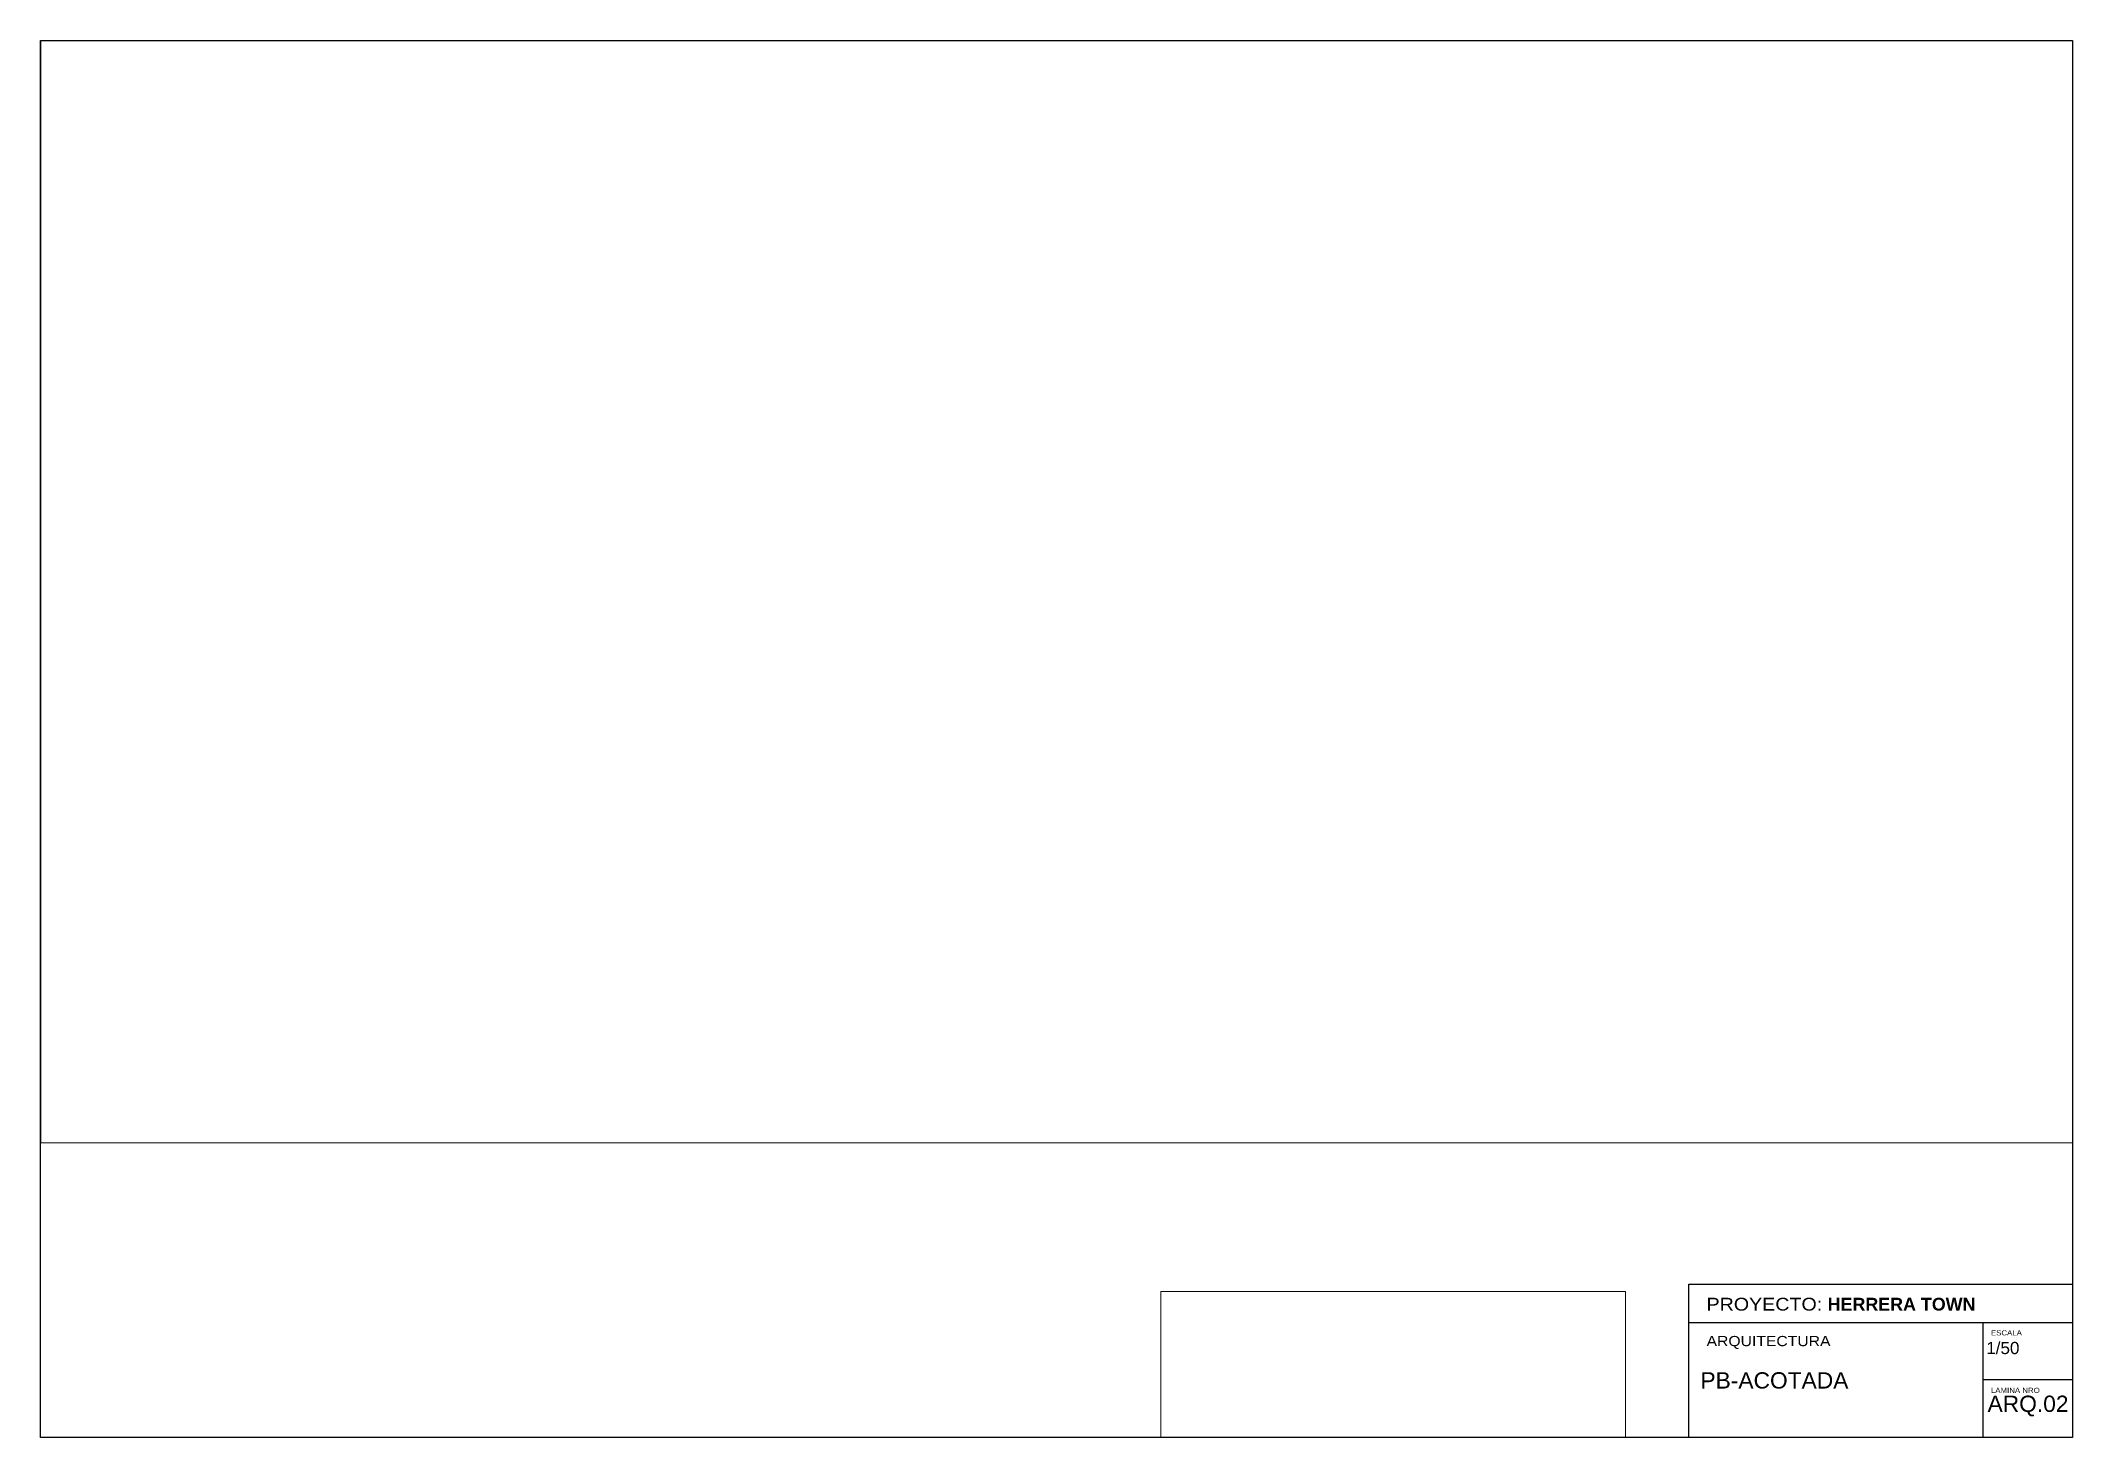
# Paper-space layout '02.PB-ACOT.' of a CAD drawing. Header units: metres. Extents: x 22 to 817, y 20 to 567.
# The model-space entities are those that its viewports show. They can reach past a viewport. Long polylines and large blocks are cut down to what shows.
import ezdxf
from ezdxf.enums import TextEntityAlignment as Align

# ---------------------------------------------------------------- set-up
doc = ezdxf.new("R2010")
doc.units = ezdxf.units.M
doc.header["$LTSCALE"] = 10
for name, color, linetype in [('0.1', 1, 'Continuous'), ('A-Pisos', 1, 'Continuous'), ('NRO.ROTULO', 1, 'Continuous')]:
    doc.layers.add(name, color=color, linetype=linetype)
doc.layers.add('10', color=1, linetype='Continuous', true_color=0xff0000)
doc.layers.add('M1-Muro Común 20', color=12, linetype='Continuous', transparency=0.5)
doc.styles.add('1-50', font='arial.ttf', dxfattribs={"width": 1.1, "height": 0.075})
doc.styles.add('Arial', font='arial.ttf')
doc.styles.add('ROMANS', font='arial.ttf', dxfattribs={"width": 1.02, "height": 1.2})
pattern_1 = [(0, (-38.3355, 3e-14), (0, 6.985), [5.08, -1.905]), (90, (-38.3355, 3e-14), (-6.985, 4e-16), [5.08, -1.905])]

# ---------------------------------------------------------------- blocks, each defined once
blk = doc.blocks.new('rótulo')
for p, q in [((-35, 45), (-35, 0)), ((0, 22.5), (-35, 22.5))]:
    blk.add_line(p, q)
for points in [[(0, 0), (-794.85, 0), (-794.85, 546.62), (0, 546.62)], [(0, 0), (-150, 0), (-150, 60), (0, 60)]]:
    blk.add_lwpolyline(points, close=True)
blk.add_lwpolyline([(-150, 45), (0, 45)])
at = {"layer": '0.1'}
blk.add_line((0, 45), (0, 0), dxfattribs=at)
at = {"attachment_point": 1, "style": '1-50'}
for s, width, gutter_width, heights, insert, char_height in [('PROYECTO: {\\fArial|b1|i0|c0|p34;HERRERA TOWN}', 176.8359, 1.12, [0], (-143.11, 54.63), 5), ('ARQUITECTURA', 55.379, 1.93, [6.85], (-143.1, 39.7), 4), ('ESCALA', 32.3125, 1.12, [3.99], (-31.86, 41.91), 2), ('LAMINA NRO', 32.3125, 1.12, [3.99], (-31.86, 19.41), 2)]:
    blk.add_mtext_dynamic_manual_height_columns(s, width=width, gutter_width=gutter_width, heights=heights, dxfattribs=dict(at, insert=insert, char_height=char_height))
blk = doc.blocks.new('A$C3C1573BB')
at = {"style": 'ROMANS'}
for tag, p in [('ESCALA', (-15.56, -25.32)), ('TITULO', (-70.23, -37.14)), ('NRO', (-20.74, -36.81))]:
    blk.add_attdef(tag, p, '', height=1.5, dxfattribs=at)

msp = doc.modelspace()

# ---------------------------------------------------------------- hatches: boundary and pattern name
at = {"layer": '10'}
h = msp.add_hatch(dxfattribs=at)
h.set_pattern_fill('ANGLE', color=256)
h.set_pattern_definition([(360, (3e-14, 134.237), (2e-15, 6.985), [5.08, -1.905]), (90, (3e-14, 134.237), (-6.985, 2e-15), [5.08, -1.905])])
h.paths.add_polyline_path([(340.143, -71.811), (337.143, -71.811), (337.143, -71.961), (340.143, -71.961)])
h.paths.add_polyline_path([(341.393, -71.811), (340.143, -71.811), (340.143, -71.961), (341.393, -71.961)])
h = msp.add_hatch(dxfattribs=at)
h.set_pattern_fill('ANGLE', color=256)
h.set_pattern_definition([(0, (0, 0), (0, 6.985), [5.08, -1.905]), (90, (0, 0), (-6.985, 4e-16), [5.08, -1.905])])
h.paths.add_polyline_path([(341.395, -85.963), (341.545, -86.113), (341.546, -84.326), (341.396, -84.326)])
h.paths.add_polyline_path([(341.445, -80.324), (341.394, -80.324), (341.394, -83.724), (341.544, -83.724), (341.544, -80.026), (341.445, -80.026)])
at = {"layer": 'M1-Muro Común 20', "transparency": 33554687}
h = msp.add_hatch(dxfattribs=at)
h.set_pattern_fill('ANGLE', color=1)
h.set_pattern_definition(pattern_1)
h.paths.add_polyline_path([(358.096, -70.325), (355.995, -70.326), (355.995, -70.526), (358.096, -70.526)])
h.paths.add_polyline_path([(358.295, -70.526), (358.095, -70.526), (358.095, -71.726), (358.095, -73.775), (358.295, -73.775)])
h.paths.add_polyline_path([(357.395, -70.526), (356.895, -70.526, -0.155728), (357.59, -70.748), (357.662, -70.676, 0.059106)])
h.paths.add_polyline_path([(356.796, -70.526), (356.296, -70.526, 0.059106), (356.029, -70.676), (356.1, -70.748, -0.155728)])
h.paths.add_polyline_path([(355.818, -71.031), (355.746, -70.959, 0.059106), (355.596, -71.226), (355.596, -71.726, -0.155728)])
h.paths.add_polyline_path([(357.945, -70.959), (357.873, -71.031, -0.155728), (358.095, -71.726), (358.095, -71.226, 0.059106)])
h.paths.add_polyline_path([(355.596, -70.526), (355.396, -70.526), (355.396, -73.776), (355.596, -73.776), (355.596, -73.226), (355.595, -73.226), (355.595, -72.926), (355.595, -72.626), (355.595, -72.326), (355.595, -72.026), (355.595, -71.726)])
h.paths.add_polyline_path([(358.295, -74.475), (358.095, -74.475), (358.095, -74.926), (358.095, -76.065), (356.946, -76.065), (356.946, -75.776), (358.095, -75.776), (358.095, -75.626), (356.796, -75.626), (356.796, -76.215), (358.295, -76.215)])
h.paths.add_polyline_path([(357.662, -75.476), (357.591, -75.404, -0.155546), (356.896, -75.626), (357.395, -75.626, 0.059105)], flags=17)
h.paths.add_polyline_path([(356.796, -75.626), (356.696, -75.626), (356.696, -75.776), (356.796, -75.776)])
h.paths.add_polyline_path([(355.596, -75.626), (355.596, -74.475), (355.396, -74.475), (355.396, -76.215), (355.596, -76.215), (355.596, -75.776), (355.596, -75.776)])
h.paths.add_polyline_path([(355.696, -75.626), (355.596, -75.626), (355.596, -75.776), (355.696, -75.776)])
h.paths.add_polyline_path([(358.095, -74.927), (358.095, -74.475), (358.095, -74.445, -0.151678), (357.874, -75.121), (357.945, -75.193, 0.058966)])
h = msp.add_hatch(dxfattribs=at)
h.set_pattern_fill('ANGLE', color=1)
h.set_pattern_definition(pattern_1)
h.paths.add_polyline_path([(358.096, -70.325), (355.995, -70.326), (355.995, -70.526), (358.096, -70.526)])
h.paths.add_polyline_path([(355.596, -70.526), (355.396, -70.526), (355.396, -73.776), (355.595, -73.776), (355.595, -73.526), (355.595, -73.226), (355.595, -72.926), (355.595, -72.626), (355.595, -72.326), (355.595, -72.026), (355.595, -71.726)])
h.paths.add_polyline_path([(358.295, -70.526), (358.095, -70.526), (358.095, -71.726), (358.095, -73.775), (358.295, -73.775)])
h.paths.add_polyline_path([(357.945, -70.959), (357.873, -71.031, -0.155728), (358.095, -71.726), (358.095, -71.226, 0.059106)])
h.paths.add_polyline_path([(357.395, -70.526), (356.895, -70.526, -0.155728), (357.59, -70.748), (357.662, -70.676, 0.059106)])
h.paths.add_polyline_path([(356.796, -70.526), (356.296, -70.526, 0.059106), (356.029, -70.676), (356.1, -70.748, -0.155728)])
h.paths.add_polyline_path([(355.818, -71.031), (355.746, -70.959, 0.059106), (355.596, -71.226), (355.596, -71.726, -0.155728)])
h.paths.add_polyline_path([(358.295, -74.475), (358.095, -74.475), (358.095, -74.926), (358.095, -76.065), (356.946, -76.065), (356.946, -75.776), (358.095, -75.776), (358.095, -75.626), (356.796, -75.626), (356.796, -76.215), (358.295, -76.215)])
h.paths.add_polyline_path([(357.662, -75.476), (357.591, -75.404, -0.155546), (356.896, -75.626), (357.395, -75.626, 0.059105)], flags=17)
h.paths.add_polyline_path([(355.596, -74.475), (355.396, -74.475), (355.396, -76.215), (355.596, -76.215), (355.596, -75.776), (355.596, -75.776), (355.596, -75.626)])
h.paths.add_polyline_path([(358.095, -74.927), (358.095, -74.475), (358.095, -74.445, -0.151678), (357.874, -75.121), (357.945, -75.193, 0.058966)])
h = msp.add_hatch(dxfattribs=at)
h.set_pattern_fill('ANGLE', color=1)
h.set_pattern_definition([(0, (-35.413, 3e-14), (0, 6.985), [5.08, -1.905]), (90, (-35.413, 3e-14), (-6.985, 4e-16), [5.08, -1.905])])
h.paths.add_polyline_path([(358.096, -70.325), (355.995, -70.326), (355.995, -70.526), (358.096, -70.526)])
h.paths.add_polyline_path([(355.596, -70.526), (355.396, -70.526), (355.396, -73.776), (355.595, -73.776), (355.595, -73.526), (355.595, -73.226), (355.595, -72.926), (355.595, -72.626), (355.595, -72.326), (355.595, -72.026), (355.595, -71.726)])
h.paths.add_polyline_path([(358.295, -70.526), (358.095, -70.526), (358.095, -71.726), (358.095, -73.775), (358.295, -73.775)])
h.paths.add_polyline_path([(357.662, -70.676, 0.059106), (357.395, -70.526), (356.895, -70.526, -0.155728), (357.59, -70.748)])
h.paths.add_polyline_path([(357.945, -70.959), (357.873, -71.031, -0.155728), (358.095, -71.726), (358.095, -71.226, 0.059106)])
h.paths.add_polyline_path([(356.796, -70.526), (356.296, -70.526, 0.059106), (356.029, -70.676), (356.1, -70.748, -0.155728)])
h.paths.add_polyline_path([(355.818, -71.031), (355.746, -70.959, 0.059106), (355.596, -71.226), (355.596, -71.726, -0.155728)])

psp = doc.layouts.new('02.PB-ACOT.')

# ---------------------------------------------------------------- block references
at = {"layer": 'A-Pisos'}
psp.add_blockref('rótulo', (816.5, 20.23), dxfattribs=at)
at = {"layer": 'NRO.ROTULO'}
ref = psp.add_blockref('A$C3C1573BB', (880.83, 114.3), dxfattribs=dict(at, xscale=1.593503793837272, yscale=1.593503793837272, zscale=1.593503793837272))
ref.add_attrib('TITULO', 'PB-ACOTADA', dxfattribs={"layer": '0', "height": 6.374, "style": 'Arial'}).set_placement((671, 45.72), align=Align.TOP_LEFT)
ref.add_attrib('NRO', 'ARQ.02', dxfattribs={"layer": '0', "height": 6.374, "style": 'Arial'}).set_placement((783.33, 36.57), align=Align.TOP_LEFT)
ref.add_attrib('ESCALA', '1/50', dxfattribs={"layer": '0', "height": 4.781, "style": 'Arial'}).set_placement((782.8, 57.61), align=Align.TOP_LEFT)

# ---------------------------------------------------------------- viewports
at = {"layer": 'Defpoints', "view_target_point": (267.985, -282.826)}
psp.add_viewport(center=(419.12, 351.19), size=(794.77, 431.3371), view_center_point=(85.395, 203.216), view_height=21.56686, dxfattribs=at)
psp.add_viewport(center=(550.78, 48.78), size=(181.7, 57.0852), view_center_point=(232.534, 139.984), view_height=28.54258, status=3, dxfattribs=at)

doc.saveas('drawing.dxf')
